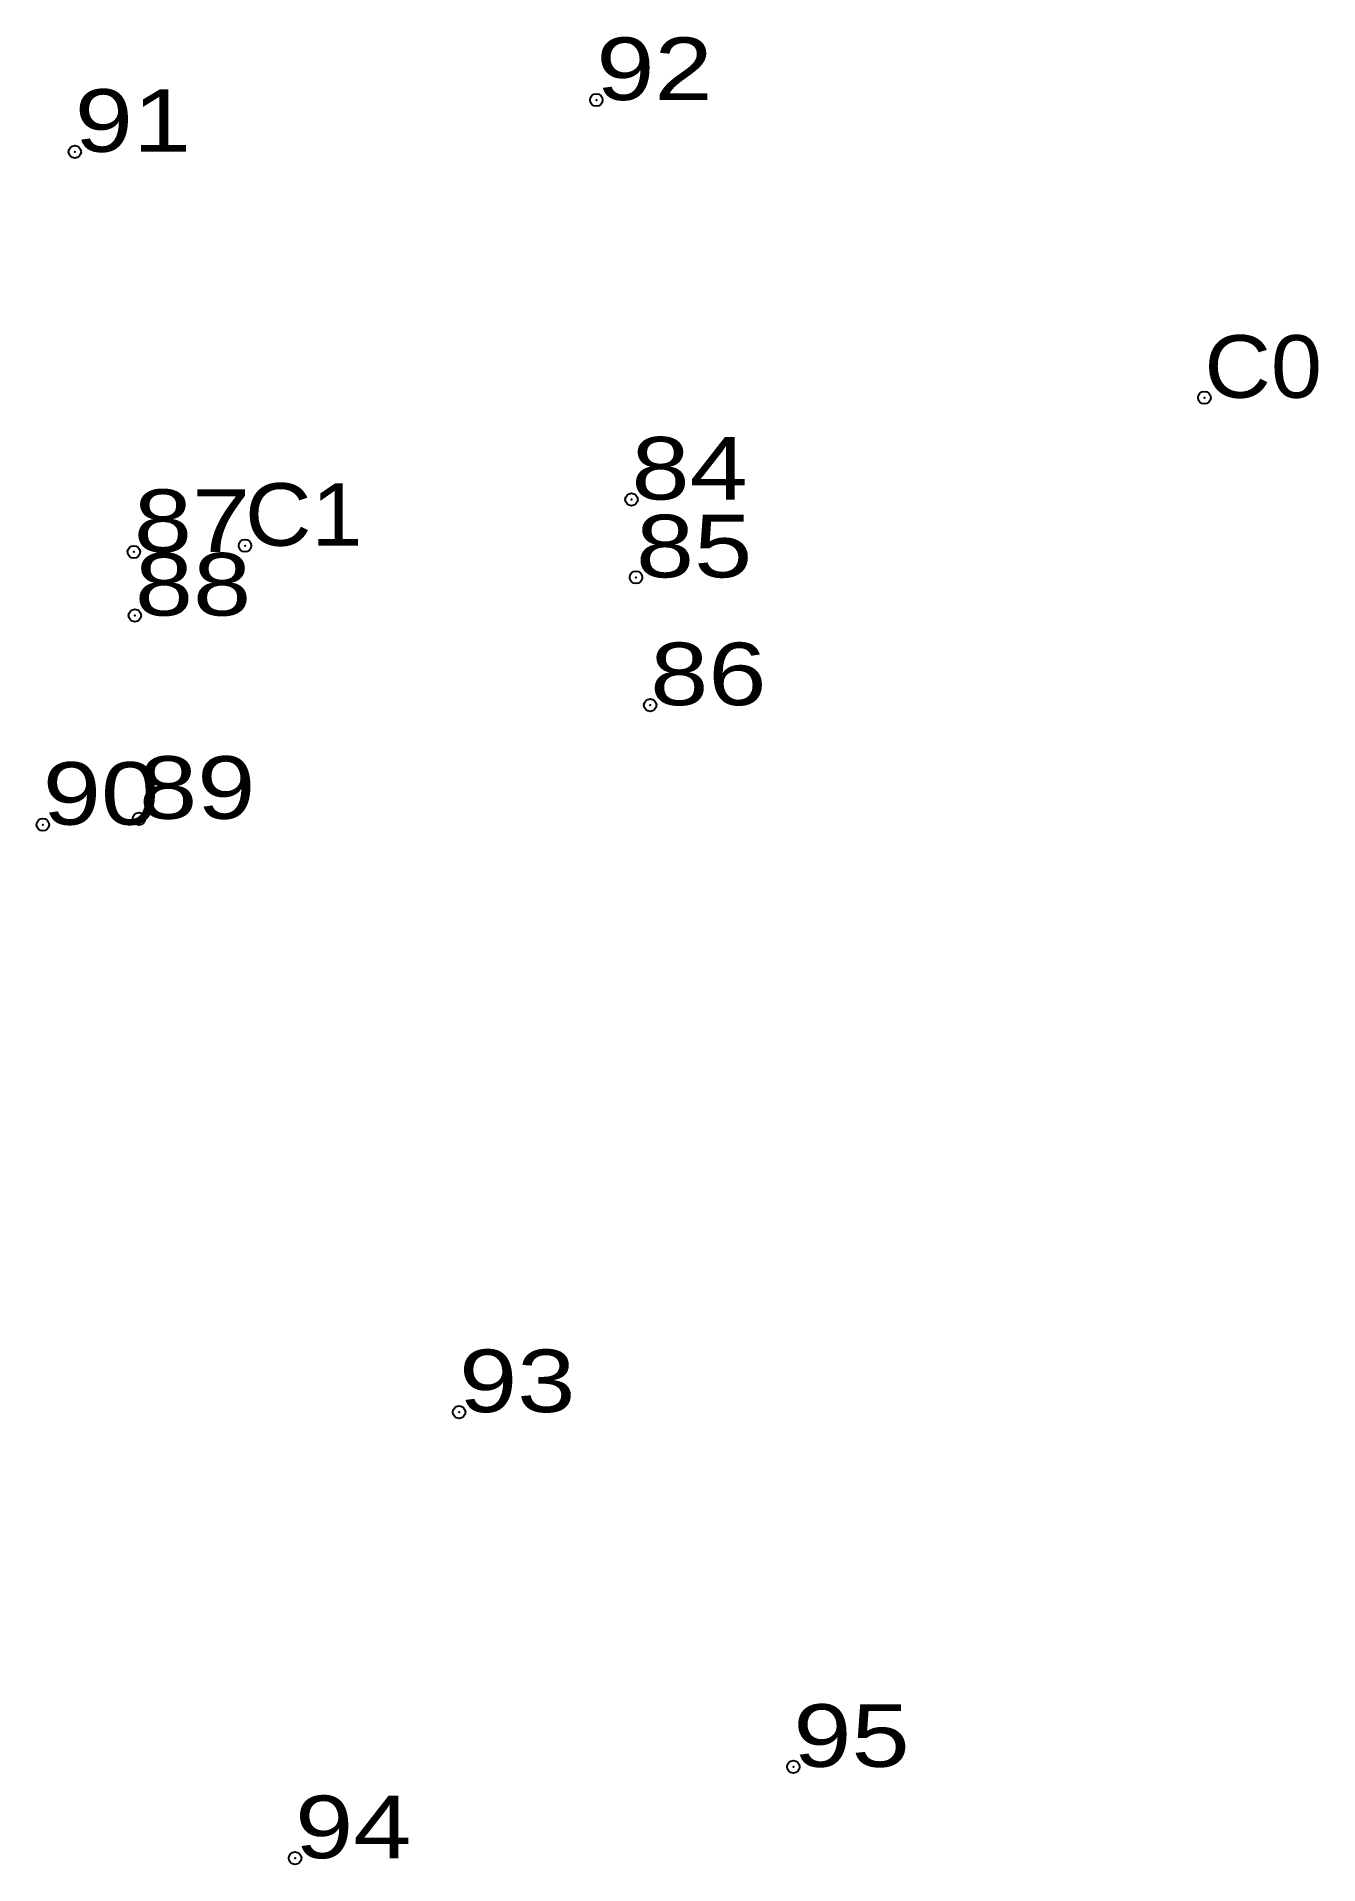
# Model space of a CAD drawing. Header units: metres. Extents: x 548025 to 549558, y 1837473 to 1838214.
# Drawn here: x 549520.7 to 549557.6, y 1838161.2 to 1838213.8 of the extents above.
import ezdxf

# ---------------------------------------------------------------- set-up
doc = ezdxf.new("R2010")
doc.units = ezdxf.units.M
doc.header["$LTSCALE"] = 0.72
doc.header["$PDMODE"] = 32
doc.header["$PDSIZE"] = 0.36
doc.layers.add('12', color=7, linetype='Continuous')
doc.layers.add('7', color=7, linetype='Continuous')

msp = doc.modelspace()

# ---------------------------------------------------------------- linework, layer by layer
at = {"layer": '7'}
for p in [(549536.83, 1838211.99), (549521.82, 1838210.5), (549554.33, 1838203.42), (549537.84, 1838200.49), (549523.52, 1838198.98), (549526.72, 1838199.16), (549537.97, 1838198.25), (549523.55, 1838197.15), (549538.38, 1838194.57), (549520.9, 1838191.13), (549523.67, 1838191.3), (549532.88, 1838174.22), (549542.5, 1838164.01), (549528.16, 1838161.38)]:
    msp.add_point(p, dxfattribs=at)

# ---------------------------------------------------------------- texts
at = {"layer": '12'}
for s, width, p in [('92', 1.25, (549536.83, 1838211.99)), ('91', 1.25, (549521.82, 1838210.5)), ('C0', 1.1, (549554.33, 1838203.42)), ('84', 1.25, (549537.84, 1838200.49)), ('C1', 1.1, (549526.72, 1838199.16)), ('87', 1.25, (549523.52, 1838198.98)), ('85', 1.25, (549537.97, 1838198.25)), ('88', 1.25, (549523.55, 1838197.15)), ('86', 1.25, (549538.38, 1838194.57)), ('89', 1.25, (549523.67, 1838191.3)), ('90', 1.25, (549520.9, 1838191.13)), ('93', 1.25, (549532.88, 1838174.22)), ('95', 1.25, (549542.5, 1838164.01)), ('94', 1.25, (549528.16, 1838161.38))]:
    msp.add_text(s, height=1.8, dxfattribs=dict(at, width=width)).set_placement(p)

doc.saveas('drawing.dxf')
